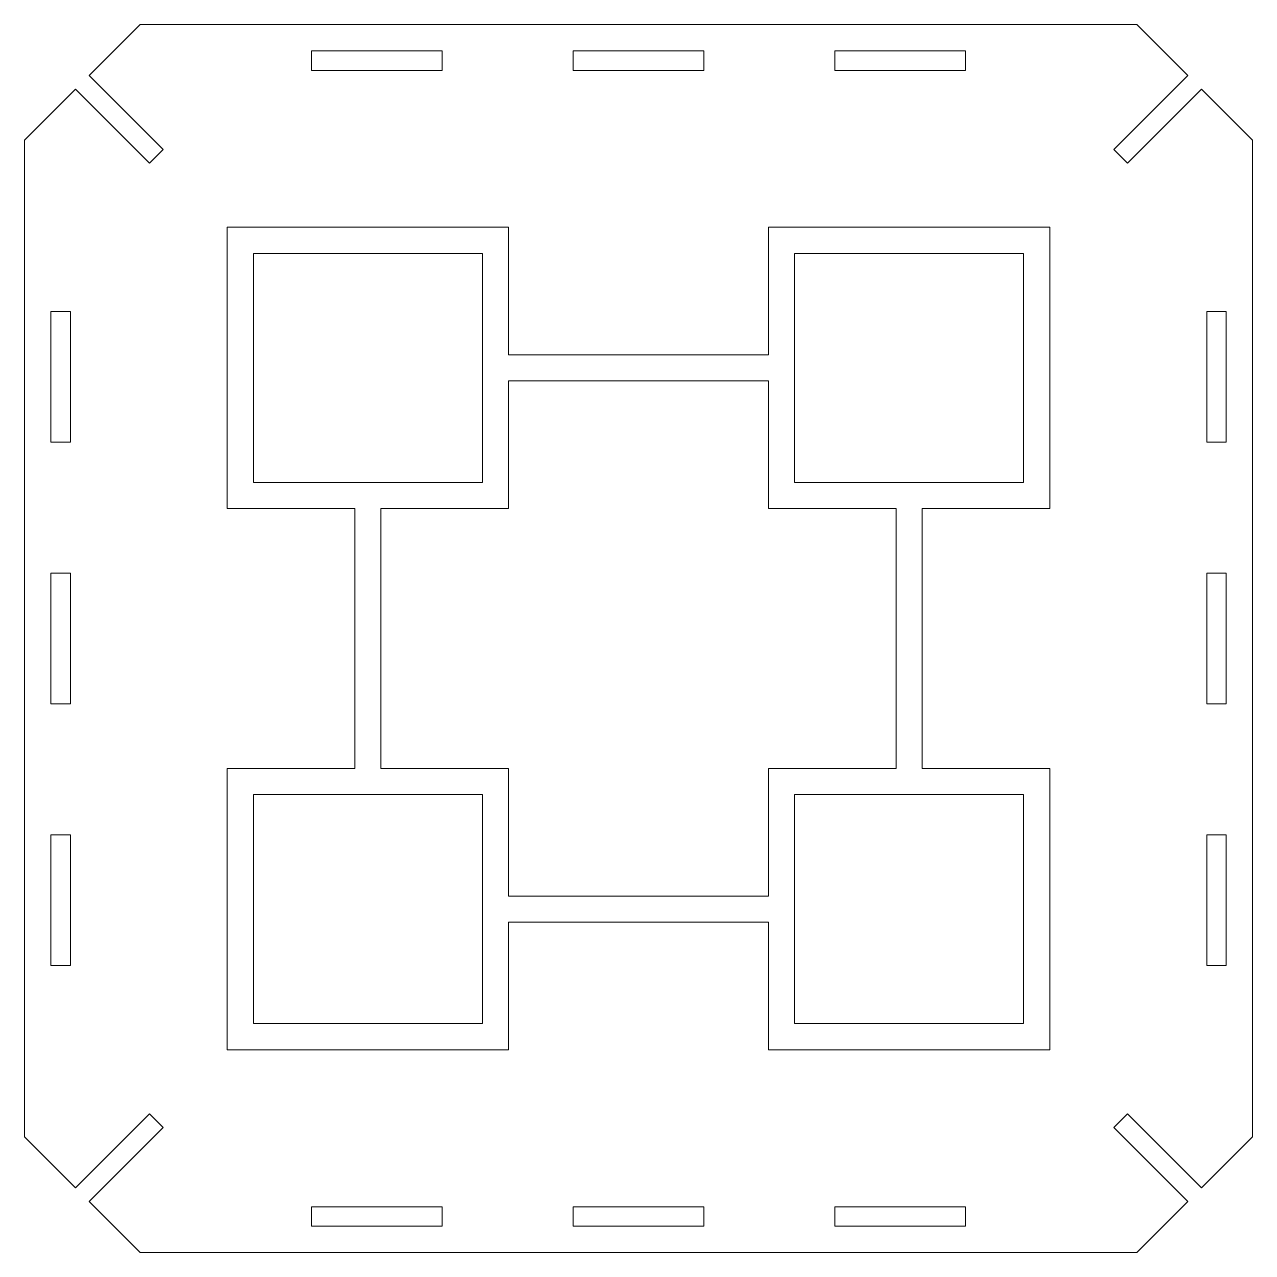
# Model space of a CAD drawing. Header units: inches. Extents: x 0 to 21.5, y 0 to 24.9.
# Drawn here: x 14.16 to 21.55, y 17.51 to 24.9 of the extents above; entities outside this region: 2.
import ezdxf

# ---------------------------------------------------------------- set-up
doc = ezdxf.new("R2010")
doc.units = ezdxf.units.IN
doc.header["$LTSCALE"] = 4
doc.header["$MEASUREMENT"] = 0
doc.styles.add('SLDTEXTSTYLE0', font='TXT', dxfattribs={"width": 0.7})

msp = doc.modelspace()

# ---------------------------------------------------------------- linework, layer by layer
at = {"color": 7, "linetype": 'Continuous', "lineweight": 15}
for p, q in [((14.8535, 24.9005), (14.5473, 24.5943)), ((20.8535, 24.9005), (14.8535, 24.9005)), ((21.1597, 24.5943), (20.8535, 24.9005)), ((16.6724, 24.743), (15.885, 24.743)), ((15.885, 24.743), (15.885, 24.6249)), ((16.6724, 24.6249), (16.6724, 24.743)), ((18.2472, 24.743), (17.4598, 24.743)), ((17.4598, 24.743), (17.4598, 24.6249)), ((18.2472, 24.6249), (18.2472, 24.743)), ((19.822, 24.743), (19.0346, 24.743)), ((19.0346, 24.743), (19.0346, 24.6249)), ((19.822, 24.6249), (19.822, 24.743)), ((15.885, 24.6249), (16.6724, 24.6249)), ((17.4598, 24.6249), (18.2472, 24.6249)), ((19.0346, 24.6249), (19.822, 24.6249)), ((14.5473, 24.5943), (14.9927, 24.1488)), ((20.7143, 24.1488), (21.1597, 24.5943)), ((14.4637, 24.5107), (14.1575, 24.2045)), ((14.9092, 24.0653), (14.4637, 24.5107)), ((21.2432, 24.5107), (20.7978, 24.0653)), ((21.5494, 24.2045), (21.2432, 24.5107)), ((14.1575, 24.2045), (14.1575, 18.2045)), ((21.5494, 18.2045), (21.5494, 24.2045)), ((14.9927, 24.1488), (14.9092, 24.0653)), ((20.7978, 24.0653), (20.7143, 24.1488)), ((17.0709, 23.68), (15.378, 23.68)), ((15.378, 23.68), (15.378, 21.9871)), ((17.0709, 22.9123), (17.0709, 23.68)), ((20.329, 23.68), (18.6361, 23.68)), ((18.6361, 23.68), (18.6361, 22.9123)), ((20.329, 21.9871), (20.329, 23.68)), ((15.5355, 23.5225), (15.5355, 22.1446)), ((16.9134, 23.5225), (15.5355, 23.5225)), ((16.9134, 22.1446), (16.9134, 23.5225)), ((18.7935, 23.5225), (18.7935, 22.1446)), ((20.1715, 23.5225), (18.7935, 23.5225)), ((20.1715, 22.1446), (20.1715, 23.5225)), ((14.4331, 23.173), (14.315, 23.173)), ((14.315, 23.173), (14.315, 22.3856)), ((14.4331, 22.3856), (14.4331, 23.173)), ((21.2739, 23.173), (21.2739, 22.3856)), ((21.392, 23.173), (21.2739, 23.173)), ((21.392, 22.3856), (21.392, 23.173)), ((18.6361, 22.9123), (17.0709, 22.9123)), ((18.6361, 22.7548), (17.0709, 22.7548)), ((17.0709, 22.7548), (17.0709, 21.9871)), ((18.6361, 21.9871), (18.6361, 22.7548)), ((14.315, 22.3856), (14.4331, 22.3856)), ((21.2739, 22.3856), (21.392, 22.3856)), ((15.5355, 22.1446), (16.9134, 22.1446)), ((18.7935, 22.1446), (20.1715, 22.1446)), ((15.378, 21.9871), (16.1457, 21.9871)), ((16.1457, 21.9871), (16.1457, 20.4219)), ((17.0709, 21.9871), (16.3032, 21.9871)), ((16.3032, 21.9871), (16.3032, 20.4219)), ((19.4038, 21.9871), (18.6361, 21.9871)), ((19.4038, 20.4219), (19.4038, 21.9871)), ((19.5613, 20.4219), (19.5613, 21.9871)), ((19.5613, 21.9871), (20.329, 21.9871)), ((14.4331, 21.5982), (14.315, 21.5982)), ((14.315, 21.5982), (14.315, 20.8108)), ((14.4331, 20.8108), (14.4331, 21.5982)), ((21.2739, 21.5982), (21.2739, 20.8108)), ((21.392, 21.5982), (21.2739, 21.5982)), ((21.392, 20.8108), (21.392, 21.5982)), ((14.315, 20.8108), (14.4331, 20.8108)), ((21.2739, 20.8108), (21.392, 20.8108)), ((16.1457, 20.4219), (15.378, 20.4219)), ((15.378, 20.4219), (15.378, 18.729)), ((16.3032, 20.4219), (17.0709, 20.4219)), ((17.0709, 20.4219), (17.0709, 19.6542)), ((18.6361, 19.6542), (18.6361, 20.4219)), ((18.6361, 20.4219), (19.4038, 20.4219)), ((20.329, 20.4219), (19.5613, 20.4219)), ((20.329, 18.729), (20.329, 20.4219)), ((16.9134, 20.2644), (15.5355, 20.2644)), ((15.5355, 20.2644), (15.5355, 18.8865)), ((16.9134, 18.8865), (16.9134, 20.2644)), ((20.1715, 20.2644), (18.7935, 20.2644)), ((18.7935, 20.2644), (18.7935, 18.8865)), ((20.1715, 18.8865), (20.1715, 20.2644)), ((14.4331, 20.0234), (14.315, 20.0234)), ((14.315, 20.0234), (14.315, 19.236)), ((14.4331, 19.236), (14.4331, 20.0234)), ((21.2739, 20.0234), (21.2739, 19.236)), ((21.392, 20.0234), (21.2739, 20.0234)), ((21.392, 19.236), (21.392, 20.0234)), ((17.0709, 19.6542), (18.6361, 19.6542)), ((17.0709, 18.729), (17.0709, 19.4967)), ((17.0709, 19.4967), (18.6361, 19.4967)), ((18.6361, 19.4967), (18.6361, 18.729)), ((14.315, 19.236), (14.4331, 19.236)), ((21.2739, 19.236), (21.392, 19.236)), ((15.5355, 18.8865), (16.9134, 18.8865)), ((18.7935, 18.8865), (20.1715, 18.8865)), ((15.378, 18.729), (17.0709, 18.729)), ((18.6361, 18.729), (20.329, 18.729)), ((14.4637, 17.8983), (14.9092, 18.3437)), ((14.9092, 18.3437), (14.9927, 18.2602)), ((20.7143, 18.2602), (20.7978, 18.3437)), ((20.7978, 18.3437), (21.2432, 17.8983)), ((14.9927, 18.2602), (14.5473, 17.8148)), ((21.1597, 17.8148), (20.7143, 18.2602)), ((14.1575, 18.2045), (14.4637, 17.8983)), ((21.2432, 17.8983), (21.5494, 18.2045)), ((14.5473, 17.8148), (14.8535, 17.5085)), ((20.8535, 17.5085), (21.1597, 17.8148)), ((16.6724, 17.7841), (15.885, 17.7841)), ((15.885, 17.7841), (15.885, 17.666)), ((16.6724, 17.666), (16.6724, 17.7841)), ((17.4598, 17.7841), (17.4598, 17.666)), ((18.2472, 17.7841), (17.4598, 17.7841)), ((18.2472, 17.666), (18.2472, 17.7841)), ((19.0346, 17.7841), (19.0346, 17.666)), ((19.822, 17.7841), (19.0346, 17.7841)), ((19.822, 17.666), (19.822, 17.7841)), ((15.885, 17.666), (16.6724, 17.666)), ((17.4598, 17.666), (18.2472, 17.666)), ((19.0346, 17.666), (19.822, 17.666)), ((14.8535, 17.5085), (20.8535, 17.5085))]:
    msp.add_line(p, q, dxfattribs=at)

# ---------------------------------------------------------------- texts
at = {"color": 7, "linetype": 'Continuous', "char_height": 0.5882, "attachment_point": 1, "style": 'SLDTEXTSTYLE0'}
for s, insert in [('SOLIDWORKS Educational Product.', (0, 1.6405)), ('For Instructional Use Only.', (0, 0.7582))]:
    msp.add_mtext(s, dxfattribs=dict(at, insert=insert))

doc.saveas('drawing.dxf')
